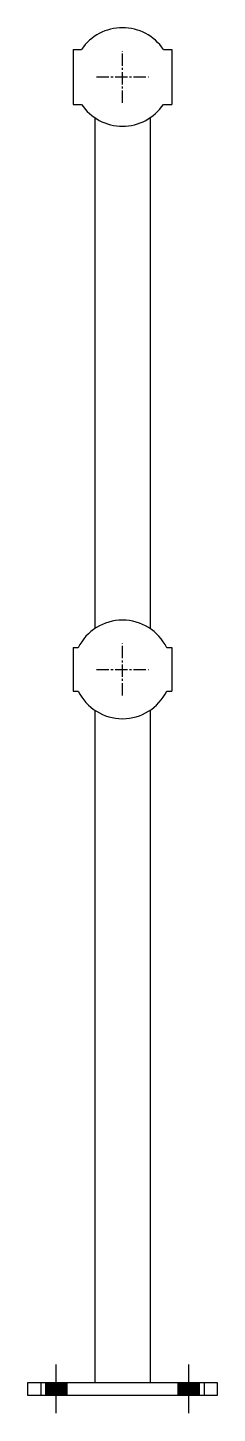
# Model space of a CAD drawing. Extents: x -64 to 82, y -8 to 1060.
import ezdxf

# ---------------------------------------------------------------- set-up
doc = ezdxf.new("R2010")
doc.units = 0
doc.header["$LTSCALE"] = 0.5
doc.header["$MEASUREMENT"] = 0
doc.linetypes.add('CENTER', pattern=[50.8, 31.75, -6.35, 6.35, -6.35])
doc.linetypes.add('CENTER2', pattern=[28.575, 19.05, -3.175, 3.175, -3.175])
for name, color, linetype in [('035', 2, 'CONTINUOUS'), ('CENTRE', 3, 'CENTER'), ('handrail', 211, 'CONTINUOUS'), ('SCENTRE', 3, 'CENTER2')]:
    doc.layers.add(name, color=color, linetype=linetype)

# ---------------------------------------------------------------- blocks, each defined once
blk = doc.blocks.new('he')
at = {"layer": '035', "linetype": 'Continuous', "const_width": 1}
blk.add_lwpolyline([(0, 0), (0, -1)], dxfattribs=at)
at = {"layer": 'CENTRE'}
blk.add_line((0, -2.375), (0, 1.375), dxfattribs=at)
blk = doc.blocks.new("STAUNCHION TYPE 'P' ELEVATION")
at = {"layer": 'handrail'}
for p, q in [((-38, 1038.2), (-31.5, 1038.2)), ((-38, 1038.2), (-38, 995.8)), ((31.5, 1038.2), (38, 1038.2)), ((38, 1038.2), (38, 995.8)), ((-38, 995.8), (-31.5, 995.8)), ((31.5, 995.8), (38, 995.8)), ((-21.2, 985.5), (-21.2, 591.5)), ((21.2, 985.5), (21.2, 591.5)), ((-38, 576.8), (-34.1, 576.8)), ((-38, 576.8), (-38, 543.2)), ((34.1, 576.8), (38, 576.8)), ((38, 576.8), (38, 543.2)), ((-38, 543.2), (-34.1, 543.2)), ((34.1, 543.2), (38, 543.2)), ((-21.2, 528.5), (-21.2, 10)), ((21.2, 528.5), (21.2, 10)), ((-63, 10), (-63, 0)), ((63, 10), (63, 0))]:
    blk.add_line(p, q, dxfattribs=at)
blk.add_lwpolyline([(-73, 10), (73, 10), (73, 0), (-73, 0)], close=True, dxfattribs=at)
for centre, start, end in [((0, 1017), 33.9103, 146.0897), ((0, 1017), 213.9103, 326.0897), ((0, 560), 26.1543, 153.8457), ((0, 560), 206.1543, 333.8457)]:
    blk.add_arc(centre, 38, start, end, dxfattribs=at)
at = {"layer": 'SCENTRE'}
for p, q in [((0, 997), (0, 1037)), ((-20, 1017), (20, 1017)), ((0, 540), (0, 580)), ((-20, 560), (20, 560))]:
    blk.add_line(p, q, dxfattribs=at)
at = {"layer": 'handrail', "xscale": 17.5, "yscale": 10, "zscale": 17.5}
for p in [(-51, 10), (51, 10)]:
    blk.add_blockref('he', p, dxfattribs=at)

msp = doc.modelspace()

# ---------------------------------------------------------------- block references
at = {"layer": 'handrail'}
msp.add_blockref("STAUNCHION TYPE 'P' ELEVATION", (9.2, 5.3), dxfattribs=at)

doc.saveas('drawing.dxf')
